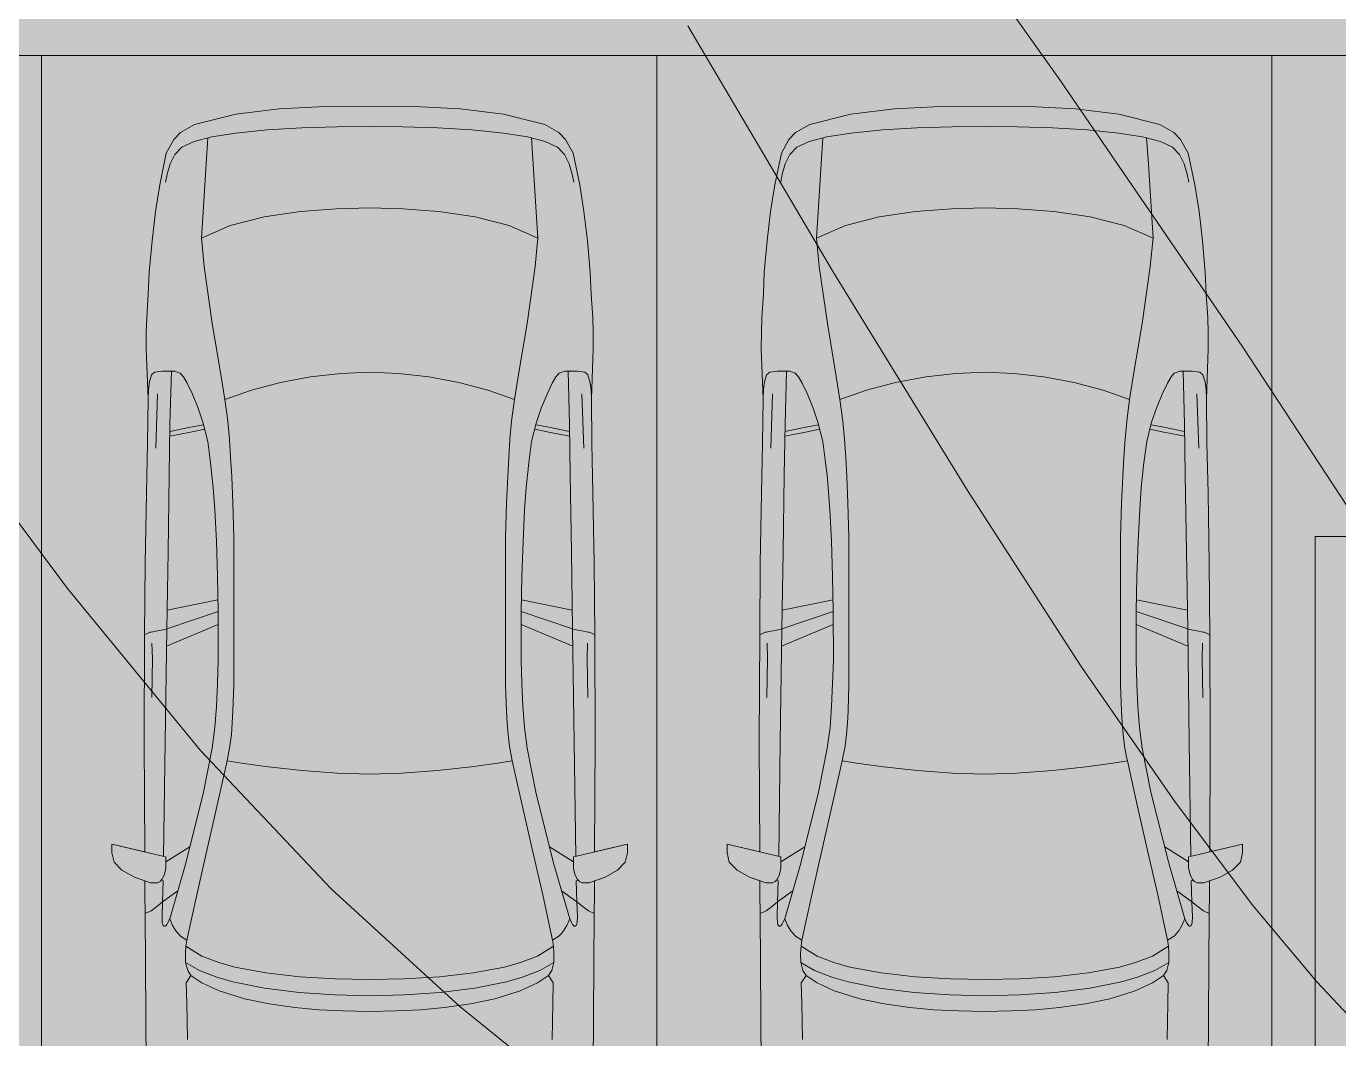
# Model space of a CAD drawing. Header units: millimetres. Extents: x 132836 to 1862386, y -330276 to -143438.
# Drawn here: x 404032 to 409366, y -269604 to -265491 of the extents above; entities that cross this region are included whole.
import ezdxf

# ---------------------------------------------------------------- set-up
doc = ezdxf.new("R2010")
doc.units = ezdxf.units.MM
doc.header["$MEASUREMENT"] = 0
for name, color, linetype in [('Extérieur - Environnement', 7, 'Continuous'), ('Nouveau_CN_01_00', 7, 'Continuous'), ('Nouveau_CN_02_00', 7, 'Continuous'), ('Sols_ Dalles', 7, 'Continuous')]:
    doc.layers.add(name, color=color, linetype=linetype)

msp = doc.modelspace()

# ---------------------------------------------------------------- hatches: boundary and pattern name
at = {"linetype": 'Continuous', "lineweight": 0, "true_color": 0x6f6f6f}
h = msp.add_hatch(color=8, dxfattribs=at)
h.paths.add_polyline_path([(360547.961, -295062.571), (487920.34, -293826.868), (487920.34, -270902.734), (487462.568, -270902.734), (472913.119, -271040.575), (472913.119, -163437.635), (371855.719, -163437.635), (371855.719, -271040.575), (371882.482, -271040.57), (371882.665, -272000.514, -0.40942736), (367883.201, -275935.042), (360547.961, -275935.042)])
h.paths.add_polyline_path([(377135.103, -260639.953), (373845.103, -260639.953), (373845.103, -248364.953), (373845.103, -243089.974), (373845.103, -242189.974), (377135.103, -242189.974)], flags=0)
h.paths.add_polyline_path([(380202.952, -171995.57), (431505.799, -171995.57), (464309.564, -171995.57), (464309.564, -262465.571), (462925.553, -262565.571), (438593.575, -262550.571), (437925.553, -262550.571), (436549.587, -262550.571), (436549.587, -189810.571), (412055.061, -189810.571), (412055.061, -201780.57), (412055.061, -204495.57), (415454.069, -204495.57), (415454.069, -208495.57), (415454.069, -218295.57), (405655.061, -218295.57), (405655.061, -222495.57), (415474.561, -222495.57), (415474.561, -260810.571), (380202.952, -260810.571), (380202.952, -230015.57), (380202.952, -193810.571)], flags=0)
h.paths.add_polyline_path([(381436.562, -269433.913, -0.09031866), (381558.292, -268727.623, -0.20144873), (382612.158, -267592.74, -0.10421145), (383417.525, -267415.055), (384017.498, -267409.371, -0.10404461), (384824.873, -267571.244, -0.23825546), (385983.776, -268953.318, -0.05518862), (386036.355, -269390.334), (386038.45, -269611.438), (386050.565, -270890.267), (385792.102, -271892.761, -0.26794919), (384069.602, -272909.124), (383469.629, -272914.808, -0.19371746), (382078.771, -272370.185, -0.07056876), (381728.183, -271931.262, -0.1316525), (381450.772, -270933.845)], flags=0)
h.paths.add_polyline_path([(394027.271, -275599.002, -0.4157911), (392016.505, -273599.031), (392016.505, -273452.052), (392030.007, -267377.824, -0.3805567), (394016.505, -265609.826), (394094.233, -265609.826), (394094.233, -270609.826), (409094.233, -270609.826), (409094.233, -265609.826), (414055.71, -265609.826, -0.41421356), (415555.71, -267109.826), (415555.71, -273660.699, -0.34550161), (413836.804, -275433.432)], flags=0)
h.paths.add_polyline_path([(424209.612, -271504.083, -0.13447393), (423930.467, -270484.937), (423930.467, -268984.937, -0.41421356), (425930.467, -266984.937), (426530.467, -266984.937, -0.41421356), (428530.467, -268984.937), (428530.467, -270484.937, -0.12882035), (428273.55, -271465.581, -0.27093629), (426530.467, -272484.937), (425930.467, -272484.937, -0.26498)], flags=0)
h.paths.add_polyline_path([(436562.206, -273329.325), (436569.468, -267730.336, -0.09856151), (436800.237, -266943.721), (436817.2, -266951.545, -0.258849), (438654.998, -265605.827), (438652.661, -265587.294), (439337.088, -265587.294), (439337.088, -265687.294), (439337.088, -270687.294), (469237.088, -270687.294), (469237.088, -265687.294), (470907.523, -265687.294), (472885.813, -265687.294), (472885.813, -267687.294), (472885.813, -271062.255, 0.00134576), (472885.842, -271073.021), (472896.728, -273095.233, -0.41421356), (470907.523, -275105.97), (462184.053, -275105.97, -0.00518896), (462130.957, -275116.103), (454147.511, -275196.191), (438770.531, -275253.24, -0.38655333), (436572.608, -273475.385, -0.02518922)], flags=0)
at = {"linetype": 'Continuous', "lineweight": 0, "true_color": 0xbfbfbf}
msp.add_hatch(color=9, dxfattribs=at).paths.add_polyline_path([(409270.667, -271563.708), (414270.667, -271563.708), (414270.667, -267563.708), (409270.667, -267563.708)])
at = {"layer": 'Sols_ Dalles', "linetype": 'Continuous', "lineweight": 0, "true_color": 0x2e271c}
msp.add_hatch(color=250, dxfattribs=at).paths.add_polyline_path([(409094.233, -270609.826), (409270.667, -270609.826), (409270.667, -267596.842), (409270.667, -267563.708), (414270.667, -267563.708), (414270.667, -271263.708), (415555.71, -271263.708), (415555.71, -267609.826), (415555.71, -267109.826, 0.41421356), (414055.71, -265609.826), (409094.233, -265609.826)])

# ---------------------------------------------------------------- linework, layer by layer
at = {"color": 9, "linetype": 'Continuous', "lineweight": 5}
msp.add_lwpolyline([(392016.505, -273452.052), (392016.505, -273599.031, 0.4157911), (394027.271, -275599.002), (413836.804, -275433.432, 0.34550161), (415555.71, -273660.699), (415555.71, -267109.826, 0.41421356), (414055.71, -265609.826), (409094.233, -265609.826), (409094.233, -270609.826), (394094.233, -270609.826), (394094.233, -265609.826), (394016.505, -265609.826, 0.3805567), (392030.007, -267377.824)], format="xyb", close=True, dxfattribs=at)
at = {"color": 255, "linetype": 'Continuous', "lineweight": 5, "flags": 128}
for points in [[(404094.233, -265609.826), (401594.233, -265609.826)], [(404094.233, -270609.826), (404094.233, -265609.826)], [(404094.233, -265609.826), (404094.233, -270609.826)], [(406594.233, -265609.826), (404094.233, -265609.826)], [(406594.233, -270609.826), (406594.233, -265609.826)], [(406594.233, -265609.826), (406594.233, -270609.826)], [(409094.233, -265609.826), (406594.233, -265609.826)], [(409094.233, -270609.826), (409094.233, -265609.826)]]:
    msp.add_lwpolyline(points, dxfattribs=at)
at = {"color": 7, "linetype": 'Continuous', "lineweight": 5}
msp.add_lwpolyline([(409270.667, -271563.708), (414270.667, -271563.708), (414270.667, -267563.708), (409270.667, -267563.708)], close=True, dxfattribs=at)
at = {"layer": 'Extérieur - Environnement', "color": 7, "linetype": 'Continuous', "lineweight": 13}
for p, q in [((405060.034, -265827.229), (404883.095, -265848.141)), ((404883.095, -265848.141), (405060.034, -265827.229)), ((405220.163, -265818.421), (405060.034, -265827.229)), ((405060.034, -265827.229), (405220.163, -265818.421)), ((405427.606, -265815.829), (405220.163, -265818.421)), ((405220.163, -265818.421), (405427.606, -265815.829)), ((405635.05, -265818.421), (405427.606, -265815.829)), ((405635.05, -265818.421), (405427.606, -265815.829)), ((405795.179, -265827.229), (405635.05, -265818.421)), ((405795.179, -265827.229), (405635.05, -265818.421)), ((405972.118, -265848.141), (405795.179, -265827.229)), ((405972.118, -265848.141), (405795.179, -265827.229)), ((407560.034, -265827.229), (407383.095, -265848.141)), ((407383.095, -265848.141), (407560.034, -265827.229)), ((407720.163, -265818.421), (407560.034, -265827.229)), ((407560.034, -265827.229), (407720.163, -265818.421)), ((407927.606, -265815.829), (407720.163, -265818.421)), ((407720.163, -265818.421), (407927.606, -265815.829)), ((408135.05, -265818.421), (407927.606, -265815.829)), ((408135.05, -265818.421), (407927.606, -265815.829)), ((408295.179, -265827.229), (408135.05, -265818.421)), ((408295.179, -265827.229), (408135.05, -265818.421)), ((408472.118, -265848.141), (408295.179, -265827.229)), ((408472.118, -265848.141), (408295.179, -265827.229)), ((404883.095, -265848.141), (404716.071, -265890.768)), ((404716.071, -265890.768), (404883.095, -265848.141)), ((406139.142, -265890.768), (405972.118, -265848.141)), ((406139.142, -265890.768), (405972.118, -265848.141)), ((407383.095, -265848.141), (407216.071, -265890.768)), ((407216.071, -265890.768), (407383.095, -265848.141)), ((408639.142, -265890.768), (408472.118, -265848.141)), ((408639.142, -265890.768), (408472.118, -265848.141)), ((404658.474, -265922.978), (404631.612, -265951.886)), ((404631.612, -265951.886), (404658.474, -265922.978)), ((404716.071, -265890.768), (404658.474, -265922.978)), ((404658.474, -265922.978), (404716.071, -265890.768)), ((404785.844, -265940.611), (404884.161, -265925.168)), ((404884.143, -265925.17), (405011.372, -265912.628)), ((405011.372, -265912.628), (405151.931, -265904.21)), ((405151.931, -265904.21), (405294.48, -265899.543)), ((405294.48, -265899.543), (405427.606, -265898.228)), ((405560.733, -265899.543), (405427.606, -265898.228)), ((405703.282, -265904.21), (405560.733, -265899.543)), ((405843.841, -265912.628), (405703.282, -265904.21)), ((405971.069, -265925.17), (405843.841, -265912.628)), ((406069.369, -265940.611), (405971.052, -265925.168)), ((406196.738, -265922.978), (406139.142, -265890.768)), ((406196.738, -265922.978), (406139.142, -265890.768)), ((406223.601, -265951.886), (406196.738, -265922.978)), ((406223.601, -265951.886), (406196.738, -265922.978)), ((407158.474, -265922.978), (407131.612, -265951.886)), ((407131.612, -265951.886), (407158.474, -265922.978)), ((407216.071, -265890.768), (407158.474, -265922.978)), ((407158.474, -265922.978), (407216.071, -265890.768)), ((407285.844, -265940.611), (407384.161, -265925.168)), ((407384.143, -265925.17), (407511.372, -265912.628)), ((407511.372, -265912.628), (407651.931, -265904.21)), ((407651.931, -265904.21), (407794.48, -265899.543)), ((407794.48, -265899.543), (407927.606, -265898.228)), ((408060.733, -265899.543), (407927.606, -265898.228)), ((408203.282, -265904.21), (408060.733, -265899.543)), ((408343.841, -265912.628), (408203.282, -265904.21)), ((408471.069, -265925.17), (408343.841, -265912.628)), ((408569.369, -265940.611), (408471.052, -265925.168)), ((408696.738, -265922.978), (408639.142, -265890.768)), ((408696.738, -265922.978), (408639.142, -265890.768)), ((408723.601, -265951.886), (408696.738, -265922.978)), ((408723.601, -265951.886), (408696.738, -265922.978)), ((404631.612, -265951.886), (404600.961, -266006.605)), ((404600.961, -266006.605), (404631.612, -265951.886)), ((404635.622, -266012.192), (404664.243, -265982.004)), ((404664.243, -265982.004), (404713.921, -265959.465)), ((404785.844, -265940.611), (404713.921, -265959.465)), ((404769.879, -265944.796), (404762.748, -266049.877)), ((406069.369, -265940.611), (406141.292, -265959.465)), ((406085.334, -265944.796), (406092.465, -266049.877)), ((406190.97, -265982.004), (406141.292, -265959.465)), ((406219.591, -266012.192), (406190.97, -265982.004)), ((406254.252, -266006.605), (406223.601, -265951.886)), ((406254.252, -266006.605), (406223.601, -265951.886)), ((407131.612, -265951.886), (407100.961, -266006.605)), ((407100.961, -266006.605), (407131.612, -265951.886)), ((407135.622, -266012.192), (407164.243, -265982.004)), ((407164.243, -265982.004), (407213.921, -265959.465)), ((407285.844, -265940.611), (407213.921, -265959.465)), ((407269.879, -265944.796), (407262.748, -266049.877)), ((408569.369, -265940.611), (408641.292, -265959.465)), ((408585.334, -265944.796), (408592.465, -266049.877)), ((408690.97, -265982.004), (408641.292, -265959.465)), ((408719.591, -266012.192), (408690.97, -265982.004)), ((408754.252, -266006.605), (408723.601, -265951.886)), ((408754.252, -266006.605), (408723.601, -265951.886)), ((404600.961, -266006.605), (404574.066, -266135.655)), ((404574.066, -266135.655), (404600.961, -266006.605)), ((404616.759, -266050.788), (404635.622, -266012.192)), ((406238.454, -266050.788), (406219.591, -266012.192)), ((406281.147, -266135.655), (406254.252, -266006.605)), ((406281.147, -266135.655), (406254.252, -266006.605)), ((407100.961, -266006.605), (407074.066, -266135.655)), ((407074.066, -266135.655), (407100.961, -266006.605)), ((407116.759, -266050.788), (407135.622, -266012.192)), ((408738.454, -266050.788), (408719.591, -266012.192)), ((408781.147, -266135.655), (408754.252, -266006.605)), ((408781.147, -266135.655), (408754.252, -266006.605)), ((404598.082, -266125.362), (404604.479, -266091.6)), ((404604.479, -266091.6), (404616.759, -266050.788)), ((404762.748, -266049.877), (404751.851, -266225.535)), ((406092.465, -266049.877), (406103.361, -266225.535)), ((406250.734, -266091.6), (406238.454, -266050.788)), ((406257.131, -266125.362), (406250.734, -266091.6)), ((407098.082, -266125.362), (407104.479, -266091.6)), ((407104.479, -266091.6), (407116.759, -266050.788)), ((407262.748, -266049.877), (407251.851, -266225.535)), ((408592.465, -266049.877), (408603.361, -266225.535)), ((408750.734, -266091.6), (408738.454, -266050.788)), ((408757.131, -266125.362), (408750.734, -266091.6)), ((404574.066, -266135.655), (404556.772, -266244.436)), ((404574.066, -266135.655), (404556.772, -266244.436)), ((406298.441, -266244.436), (406281.147, -266135.655)), ((406281.147, -266135.655), (406298.441, -266244.436)), ((407074.066, -266135.655), (407056.772, -266244.436)), ((407074.066, -266135.655), (407056.772, -266244.436)), ((408798.441, -266244.436), (408781.147, -266135.655)), ((408781.147, -266135.655), (408798.441, -266244.436)), ((404556.773, -266244.425), (404542.95, -266362.504)), ((404556.773, -266244.425), (404542.95, -266362.504)), ((404556.772, -266244.436), (404556.773, -266244.425)), ((404751.851, -266225.535), (404743.56, -266351.114)), ((405146.325, -266243.793), (404998.769, -266265.635)), ((405292.853, -266232.471), (405146.325, -266243.793)), ((405427.606, -266229.025), (405292.853, -266232.471)), ((405427.606, -266229.025), (405562.36, -266232.471)), ((405562.36, -266232.471), (405708.888, -266243.793)), ((405708.888, -266243.793), (405856.444, -266265.635)), ((406103.361, -266225.535), (406111.653, -266351.114)), ((406298.44, -266244.425), (406312.263, -266362.504)), ((406312.263, -266362.504), (406298.441, -266244.436)), ((407056.773, -266244.425), (407042.95, -266362.504)), ((407056.773, -266244.425), (407042.95, -266362.504)), ((407056.772, -266244.436), (407056.773, -266244.425)), ((407251.851, -266225.535), (407243.56, -266351.114)), ((407646.325, -266243.793), (407498.769, -266265.635)), ((407792.853, -266232.471), (407646.325, -266243.793)), ((407927.606, -266229.025), (407792.853, -266232.471)), ((407927.606, -266229.025), (408062.36, -266232.471)), ((408062.36, -266232.471), (408208.888, -266243.793)), ((408208.888, -266243.793), (408356.444, -266265.635)), ((408603.361, -266225.535), (408611.653, -266351.114)), ((408798.44, -266244.425), (408812.263, -266362.504)), ((408812.263, -266362.504), (408798.441, -266244.436)), ((404860.949, -266300.677), (404743.628, -266351.806)), ((404998.769, -266265.635), (404860.949, -266300.677)), ((405856.444, -266265.635), (405994.264, -266300.677)), ((405994.264, -266300.677), (406111.585, -266351.806)), ((407360.949, -266300.677), (407243.628, -266351.806)), ((407498.769, -266265.635), (407360.949, -266300.677)), ((408356.444, -266265.635), (408494.264, -266300.677)), ((408494.264, -266300.677), (408611.585, -266351.806)), ((404542.95, -266362.504), (404531.427, -266490.991)), ((404531.427, -266490.991), (404542.95, -266362.504)), ((404743.56, -266351.114), (404754.901, -266467.05)), ((406111.653, -266351.114), (406100.312, -266467.05)), ((406323.786, -266490.991), (406312.263, -266362.504)), ((406323.786, -266490.991), (406312.263, -266362.504)), ((407042.95, -266362.504), (407031.427, -266490.991)), ((407031.427, -266490.991), (407042.95, -266362.504)), ((407243.56, -266351.114), (407254.901, -266467.05)), ((408611.653, -266351.114), (408600.312, -266467.05)), ((408823.786, -266490.991), (408812.263, -266362.504)), ((408823.786, -266490.991), (408812.263, -266362.504)), ((404754.901, -266467.05), (404787.7, -266699.145)), ((406100.312, -266467.05), (406067.512, -266699.145)), ((407254.901, -266467.05), (407287.7, -266699.145)), ((408600.312, -266467.05), (408567.512, -266699.145)), ((404531.427, -266490.991), (404527.631, -266580)), ((404527.631, -266580), (404531.427, -266490.991)), ((406327.582, -266580), (406323.786, -266490.991)), ((406327.582, -266580), (406323.786, -266490.991)), ((407031.427, -266490.991), (407027.631, -266580)), ((407027.631, -266580), (407031.427, -266490.991)), ((408827.582, -266580), (408823.786, -266490.991)), ((408827.582, -266580), (408823.786, -266490.991)), ((404527.631, -266580), (404521.206, -266675.753)), ((404521.206, -266675.753), (404527.631, -266580)), ((406334.007, -266675.753), (406327.582, -266580)), ((406334.007, -266675.753), (406327.582, -266580)), ((407027.631, -266580), (407021.206, -266675.753)), ((407021.206, -266675.753), (407027.631, -266580)), ((408834.007, -266675.753), (408827.582, -266580)), ((408834.007, -266675.753), (408827.582, -266580)), ((404521.206, -266675.753), (404519.441, -266733.636)), ((404519.441, -266733.636), (404521.206, -266675.753)), ((406335.772, -266733.636), (406334.007, -266675.753)), ((406335.772, -266733.636), (406334.007, -266675.753)), ((407021.206, -266675.753), (407019.441, -266733.636)), ((407019.441, -266733.636), (407021.206, -266675.753)), ((408835.772, -266733.636), (408834.007, -266675.753)), ((408835.772, -266733.636), (408834.007, -266675.753)), ((404519.441, -266733.636), (404519.397, -266802.209)), ((404519.441, -266733.636), (404519.397, -266802.209)), ((404787.7, -266699.145), (404823.873, -266914.757)), ((406067.512, -266699.145), (406031.34, -266914.757)), ((406335.816, -266802.209), (406335.772, -266733.636)), ((406335.772, -266733.636), (406335.816, -266802.209)), ((407019.441, -266733.636), (407019.397, -266802.209)), ((407019.441, -266733.636), (407019.397, -266802.209)), ((407287.7, -266699.145), (407323.873, -266914.757)), ((408567.512, -266699.145), (408531.34, -266914.757)), ((408835.816, -266802.209), (408835.772, -266733.636)), ((408835.772, -266733.636), (408835.816, -266802.209)), ((404519.397, -266802.209), (404526.658, -267005.182)), ((404526.658, -267005.182), (404519.397, -266802.209)), ((406328.555, -267005.182), (406335.816, -266802.209)), ((406328.555, -267005.182), (406335.816, -266802.209)), ((407019.397, -266802.209), (407026.658, -267005.182)), ((407026.658, -267005.182), (407019.397, -266802.209)), ((408828.555, -267005.182), (408835.816, -266802.209)), ((408828.555, -267005.182), (408835.816, -266802.209)), ((404553.351, -266896.747), (404540.65, -266907.239)), ((404584.328, -266891.975), (404553.351, -266896.747)), ((404634.942, -266893.182), (404584.328, -266891.975)), ((404615.737, -267108.099), (404621.56, -266892.863)), ((404657.417, -266900.359), (404634.942, -266893.182)), ((405427.606, -266897.126), (405310.071, -266901.845)), ((405427.606, -266897.126), (405545.142, -266901.845)), ((406197.796, -266900.359), (406220.271, -266893.182)), ((406220.271, -266893.182), (406270.884, -266891.975)), ((406239.476, -267108.099), (406233.653, -266892.863)), ((406270.884, -266891.975), (406301.862, -266896.747)), ((406301.862, -266896.747), (406314.563, -266907.239)), ((407053.351, -266896.747), (407040.65, -266907.239)), ((407084.328, -266891.975), (407053.351, -266896.747)), ((407134.942, -266893.182), (407084.328, -266891.975)), ((407115.737, -267108.099), (407121.56, -266892.863)), ((407157.417, -266900.359), (407134.942, -266893.182)), ((407927.606, -266897.126), (407810.071, -266901.845)), ((407927.606, -266897.126), (408045.142, -266901.845)), ((408697.796, -266900.359), (408720.271, -266893.182)), ((408720.271, -266893.182), (408770.884, -266891.975)), ((408739.476, -267108.099), (408733.653, -266892.863)), ((408770.884, -266891.975), (408801.862, -266896.747)), ((408801.862, -266896.747), (408814.563, -266907.239)), ((404532.245, -266935.244), (404527.931, -266966.747)), ((404540.65, -266907.239), (404532.245, -266935.244)), ((404670.415, -266915.534), (404657.417, -266900.359)), ((404685.309, -266941.727), (404670.415, -266915.534)), ((404706.713, -266985.75), (404685.309, -266941.727)), ((404823.873, -266914.757), (404839.086, -267007.801)), ((405064.633, -266938.334), (404946.784, -266969.199)), ((405187.388, -266915.731), (405064.633, -266938.334)), ((405310.071, -266901.845), (405187.388, -266915.731)), ((405545.142, -266901.845), (405667.825, -266915.731)), ((405667.825, -266915.731), (405790.58, -266938.334)), ((405790.58, -266938.334), (405908.429, -266969.199)), ((406031.34, -266914.757), (406016.127, -267007.801)), ((406148.499, -266985.75), (406169.904, -266941.727)), ((406169.904, -266941.727), (406184.798, -266915.534)), ((406184.798, -266915.534), (406197.796, -266900.359)), ((406314.563, -266907.239), (406322.968, -266935.244)), ((406322.968, -266935.244), (406327.282, -266966.747)), ((407032.245, -266935.244), (407027.931, -266966.747)), ((407040.65, -266907.239), (407032.245, -266935.244)), ((407170.415, -266915.534), (407157.417, -266900.359)), ((407185.309, -266941.727), (407170.415, -266915.534)), ((407206.713, -266985.75), (407185.309, -266941.727)), ((407323.873, -266914.757), (407339.086, -267007.801)), ((407564.633, -266938.334), (407446.784, -266969.199)), ((407687.388, -266915.731), (407564.633, -266938.334)), ((407810.071, -266901.845), (407687.388, -266915.731)), ((408045.142, -266901.845), (408167.825, -266915.731)), ((408167.825, -266915.731), (408290.58, -266938.334)), ((408290.58, -266938.334), (408408.429, -266969.199)), ((408531.34, -266914.757), (408516.127, -267007.801)), ((408648.499, -266985.75), (408669.904, -266941.727)), ((408669.904, -266941.727), (408684.798, -266915.534)), ((408684.798, -266915.534), (408697.796, -266900.359)), ((408814.563, -266907.239), (408822.968, -266935.244)), ((408822.968, -266935.244), (408827.282, -266966.747)), ((404527.931, -266966.747), (404526.658, -267005.182)), ((404565.324, -266983.945), (404557.907, -267204.725)), ((404730.128, -267043.022), (404706.713, -266985.75)), ((404946.784, -266969.199), (404839.086, -267007.801)), ((405908.429, -266969.199), (406016.127, -267007.801)), ((406125.084, -267043.022), (406148.499, -266985.75)), ((406289.889, -266983.945), (406297.306, -267204.725)), ((406327.282, -266966.747), (406328.555, -267005.182)), ((407027.931, -266966.747), (407026.658, -267005.182)), ((407065.324, -266983.945), (407057.907, -267204.725)), ((407230.128, -267043.022), (407206.713, -266985.75)), ((407446.784, -266969.199), (407339.086, -267007.801)), ((408408.429, -266969.199), (408516.127, -267007.801)), ((408625.084, -267043.022), (408648.499, -266985.75)), ((408789.889, -266983.945), (408797.306, -267204.725)), ((408827.282, -266966.747), (408828.555, -267005.182)), ((404526.658, -267005.182), (404524.444, -267185.487)), ((404524.444, -267185.487), (404526.658, -267005.182)), ((404749.458, -267099.683), (404730.128, -267043.022)), ((404839.086, -267007.801), (404850.758, -267095.228)), ((406016.127, -267007.801), (406004.455, -267095.228)), ((406105.755, -267099.683), (406125.084, -267043.022)), ((406330.769, -267185.487), (406328.555, -267005.182)), ((406330.769, -267185.487), (406328.555, -267005.182)), ((407026.658, -267005.182), (407024.444, -267185.487)), ((407024.444, -267185.487), (407026.658, -267005.182)), ((407249.458, -267099.683), (407230.128, -267043.022)), ((407339.086, -267007.801), (407350.758, -267095.228)), ((408516.127, -267007.801), (408504.455, -267095.228)), ((408605.755, -267099.683), (408625.084, -267043.022)), ((408830.769, -267185.487), (408828.555, -267005.182)), ((408830.769, -267185.487), (408828.555, -267005.182)), ((404612.804, -267315.416), (404615.737, -267108.099)), ((404699.704, -267120.602), (404752.185, -267110.411)), ((404769.292, -267177.701), (404749.458, -267099.683)), ((404850.756, -267095.211), (404857.449, -267168.735)), ((406004.457, -267095.211), (405997.764, -267168.735)), ((406085.921, -267177.701), (406105.755, -267099.683)), ((406155.509, -267120.602), (406103.028, -267110.411)), ((406242.409, -267315.416), (406239.476, -267108.099)), ((407112.804, -267315.416), (407115.737, -267108.099)), ((407199.704, -267120.602), (407252.185, -267110.411)), ((407269.292, -267177.701), (407249.458, -267099.683)), ((407350.756, -267095.211), (407357.449, -267168.735)), ((408504.457, -267095.211), (408497.764, -267168.735)), ((408585.921, -267177.701), (408605.755, -267099.683)), ((408655.509, -267120.602), (408603.028, -267110.411)), ((408742.409, -267315.416), (408739.476, -267108.099)), ((404615.043, -267157.127), (404699.431, -267139.896)), ((404615.316, -267137.834), (404699.704, -267120.602)), ((404699.431, -267139.896), (404756.846, -267128.746)), ((406155.782, -267139.896), (406098.367, -267128.746)), ((406239.897, -267137.834), (406155.509, -267120.602)), ((406240.17, -267157.127), (406155.782, -267139.896)), ((407115.043, -267157.127), (407199.431, -267139.896)), ((407115.316, -267137.834), (407199.704, -267120.602)), ((407199.431, -267139.896), (407256.846, -267128.746)), ((408655.782, -267139.896), (408598.367, -267128.746)), ((408739.897, -267137.834), (408655.509, -267120.602)), ((408740.17, -267157.127), (408655.782, -267139.896)), ((404524.444, -267185.487), (404520.095, -267388.698)), ((404524.444, -267185.487), (404520.095, -267388.698)), ((404780.701, -267265.192), (404769.292, -267177.701)), ((404857.448, -267168.721), (404862.415, -267243.196)), ((405997.765, -267168.721), (405992.798, -267243.196)), ((406074.512, -267265.192), (406085.921, -267177.701)), ((406335.118, -267388.698), (406330.769, -267185.487)), ((406330.769, -267185.487), (406335.118, -267388.698)), ((407024.444, -267185.487), (407020.095, -267388.698)), ((407024.444, -267185.487), (407020.095, -267388.698)), ((407280.701, -267265.192), (407269.292, -267177.701)), ((407357.448, -267168.721), (407362.415, -267243.196)), ((408497.765, -267168.721), (408492.798, -267243.196)), ((408574.512, -267265.192), (408585.921, -267177.701)), ((408835.118, -267388.698), (408830.769, -267185.487)), ((408830.769, -267185.487), (408835.118, -267388.698)), ((404786.548, -267314.77), (404780.701, -267265.192)), ((404862.415, -267243.192), (404866.818, -267319.989)), ((405992.798, -267243.192), (405988.395, -267319.989)), ((406068.665, -267314.77), (406074.512, -267265.192)), ((407286.548, -267314.77), (407280.701, -267265.192)), ((407362.415, -267243.192), (407366.818, -267319.989)), ((408492.798, -267243.192), (408488.395, -267319.989)), ((408568.665, -267314.77), (408574.512, -267265.192)), ((404607.844, -267626.213), (404612.804, -267315.416)), ((404791.642, -267366.608), (404786.548, -267314.77)), ((404866.818, -267319.979), (404871.583, -267428.1)), ((405988.395, -267319.979), (405983.63, -267428.1)), ((406063.571, -267366.608), (406068.665, -267314.77)), ((406247.369, -267626.213), (406242.409, -267315.416)), ((407107.844, -267626.213), (407112.804, -267315.416)), ((407291.642, -267366.608), (407286.548, -267314.77)), ((407366.818, -267319.979), (407371.583, -267428.1)), ((408488.395, -267319.979), (408483.63, -267428.1)), ((408563.571, -267366.608), (408568.665, -267314.77)), ((408747.369, -267626.213), (408742.409, -267315.416)), ((404797.879, -267454.622), (404791.642, -267366.608)), ((406057.334, -267454.622), (406063.571, -267366.608)), ((407297.879, -267454.622), (407291.642, -267366.608)), ((408557.334, -267454.622), (408563.571, -267366.608)), ((404520.095, -267388.698), (404515.309, -267671.932)), ((404520.095, -267388.698), (404515.309, -267671.932)), ((404871.583, -267428.096), (404875.554, -267565.617)), ((405983.63, -267428.096), (405979.659, -267565.617)), ((406339.904, -267671.932), (406335.118, -267388.698)), ((406335.118, -267388.698), (406339.904, -267671.932)), ((407020.095, -267388.698), (407015.309, -267671.932)), ((407020.095, -267388.698), (407015.309, -267671.932)), ((407371.583, -267428.096), (407375.554, -267565.617)), ((408483.63, -267428.096), (408479.659, -267565.617)), ((408839.904, -267671.932), (408835.118, -267388.698)), ((408835.118, -267388.698), (408839.904, -267671.932)), ((404804.266, -267582.751), (404797.879, -267454.622)), ((406050.947, -267582.751), (406057.334, -267454.622)), ((407304.266, -267582.751), (407297.879, -267454.622)), ((408550.947, -267582.751), (408557.334, -267454.622)), ((404809.266, -267725.992), (404804.266, -267582.751)), ((404875.554, -267565.617), (404875.593, -268168.583)), ((405979.659, -267565.617), (405979.62, -268168.583)), ((406045.947, -267725.992), (406050.947, -267582.751)), ((407309.266, -267725.992), (407304.266, -267582.751)), ((407375.554, -267565.617), (407375.593, -268168.583)), ((408479.659, -267565.617), (408479.62, -268168.583)), ((408545.947, -267725.992), (408550.947, -267582.751)), ((404602.883, -267940.513), (404607.844, -267626.213)), ((406252.329, -267940.513), (406247.369, -267626.213)), ((407102.883, -267940.513), (407107.844, -267626.213)), ((408752.329, -267940.513), (408747.369, -267626.213)), ((404515.309, -267671.932), (404512.791, -267963.179)), ((404515.309, -267671.932), (404512.791, -267963.179)), ((406342.422, -267963.179), (406339.904, -267671.932)), ((406339.904, -267671.932), (406342.422, -267963.179)), ((407015.309, -267671.932), (407012.791, -267963.179)), ((407015.309, -267671.932), (407012.791, -267963.179)), ((408842.422, -267963.179), (408839.904, -267671.932)), ((408839.904, -267671.932), (408842.422, -267963.179)), ((404811.689, -267869.522), (404809.266, -267725.992)), ((406043.524, -267869.522), (406045.947, -267725.992)), ((407311.689, -267869.522), (407309.266, -267725.992)), ((408543.524, -267869.522), (408545.947, -267725.992)), ((404604.1, -267863.438), (404810.871, -267821.075)), ((406251.113, -267863.438), (406044.342, -267821.075)), ((407104.1, -267863.438), (407310.871, -267821.075)), ((408751.113, -267863.438), (408544.342, -267821.075)), ((404811.689, -267869.522), (404602.901, -267939.422)), ((404812.228, -268067.536), (404811.689, -267869.522)), ((406042.985, -268067.536), (406043.524, -267869.522)), ((406043.524, -267869.522), (406252.312, -267939.422)), ((407311.689, -267869.522), (407102.901, -267939.422)), ((407312.228, -268067.536), (407311.689, -267869.522)), ((408542.985, -268067.536), (408543.524, -267869.522)), ((408543.524, -267869.522), (408752.312, -267939.422)), ((404512.791, -267963.179), (404510.823, -268396.057)), ((404510.823, -268396.057), (404512.791, -267963.179)), ((404512.791, -267963.179), (404534.5, -267953.414)), ((404534.5, -267953.414), (404536.455, -267952.848)), ((404536.455, -267952.848), (404539.713, -267952.153)), ((404539.713, -267952.153), (404565.626, -267947.497)), ((404565.626, -267947.497), (404602.883, -267940.513)), ((404602.883, -267940.513), (404596.445, -268397.667)), ((404601.912, -268009.492), (404811.829, -267921.066)), ((406253.301, -268009.492), (406043.384, -267921.066)), ((406252.329, -267940.513), (406258.768, -268397.667)), ((406289.587, -267947.497), (406252.329, -267940.513)), ((406315.5, -267952.153), (406289.587, -267947.497)), ((406318.758, -267952.848), (406315.5, -267952.153)), ((406320.713, -267953.414), (406318.758, -267952.848)), ((406342.422, -267963.179), (406320.713, -267953.414)), ((406344.39, -268396.057), (406342.422, -267963.179)), ((406344.39, -268396.057), (406342.422, -267963.179)), ((407012.791, -267963.179), (407010.823, -268396.057)), ((407010.823, -268396.057), (407012.791, -267963.179)), ((407012.791, -267963.179), (407034.5, -267953.414)), ((407034.5, -267953.414), (407036.455, -267952.848)), ((407036.455, -267952.848), (407039.713, -267952.153)), ((407039.713, -267952.153), (407065.626, -267947.497)), ((407065.626, -267947.497), (407102.883, -267940.513)), ((407102.883, -267940.513), (407096.445, -268397.667)), ((407101.912, -268009.492), (407311.829, -267921.066)), ((408753.301, -268009.492), (408543.384, -267921.066)), ((408752.329, -267940.513), (408758.768, -268397.667)), ((408789.587, -267947.497), (408752.329, -267940.513)), ((408815.5, -267952.153), (408789.587, -267947.497)), ((408818.758, -267952.848), (408815.5, -267952.153)), ((408820.713, -267953.414), (408818.758, -267952.848)), ((408842.422, -267963.179), (408820.713, -267953.414)), ((408844.39, -268396.057), (408842.422, -267963.179)), ((408844.39, -268396.057), (408842.422, -267963.179)), ((404542.685, -267998.102), (404544.184, -268059.366)), ((406312.527, -267998.102), (406311.029, -268059.366)), ((407042.685, -267998.102), (407044.184, -268059.366)), ((408812.527, -267998.102), (408811.029, -268059.366)), ((404544.184, -268059.366), (404541.608, -268218.695)), ((404809.077, -268161.626), (404812.228, -268067.536)), ((406046.136, -268161.626), (406042.985, -268067.536)), ((406311.029, -268059.366), (406313.605, -268218.695)), ((407044.184, -268059.366), (407041.608, -268218.695)), ((407309.077, -268161.626), (407312.228, -268067.536)), ((408546.136, -268161.626), (408542.985, -268067.536)), ((408811.029, -268059.366), (408813.605, -268218.695)), ((404804.882, -268254.25), (404809.077, -268161.626)), ((404875.593, -268168.583), (404871.756, -268272.869)), ((405979.62, -268168.583), (405983.457, -268272.869)), ((406050.331, -268254.25), (406046.136, -268161.626)), ((407304.882, -268254.25), (407309.077, -268161.626)), ((407375.593, -268168.583), (407371.756, -268272.869)), ((408479.62, -268168.583), (408483.457, -268272.869)), ((408550.331, -268254.25), (408546.136, -268161.626)), ((404798.783, -268340.402), (404804.882, -268254.25)), ((404871.756, -268272.861), (404869.222, -268322.037)), ((405983.457, -268272.861), (405985.991, -268322.037)), ((406056.43, -268340.402), (406050.331, -268254.25)), ((407298.783, -268340.402), (407304.882, -268254.25)), ((407371.756, -268272.861), (407369.222, -268322.037)), ((408483.457, -268272.861), (408485.991, -268322.037)), ((408556.43, -268340.402), (408550.331, -268254.25)), ((404869.223, -268322.021), (404865.424, -268369.172)), ((405985.99, -268322.021), (405989.788, -268369.172)), ((407369.223, -268322.021), (407365.424, -268369.172)), ((408485.99, -268322.021), (408489.788, -268369.172)), ((404787.637, -268423.653), (404798.783, -268340.402)), ((404865.426, -268369.15), (404859.603, -268415.392)), ((405989.787, -268369.15), (405995.61, -268415.392)), ((406067.576, -268423.653), (406056.43, -268340.402)), ((407287.637, -268423.653), (407298.783, -268340.402)), ((407365.426, -268369.15), (407359.603, -268415.392)), ((408489.787, -268369.15), (408495.61, -268415.392)), ((408567.576, -268423.653), (408556.43, -268340.402)), ((404510.823, -268396.057), (404513.301, -268845.441)), ((404513.301, -268845.441), (404510.823, -268396.057)), ((404596.445, -268397.667), (404589.998, -268863.714)), ((404752.221, -268603.04), (404787.637, -268423.653)), ((404859.603, -268415.392), (404851.173, -268460.76)), ((405995.61, -268415.392), (406004.04, -268460.76)), ((406102.992, -268603.04), (406067.576, -268423.653)), ((406258.768, -268397.667), (406265.215, -268863.714)), ((406341.912, -268845.441), (406344.39, -268396.057)), ((406341.912, -268845.441), (406344.39, -268396.057)), ((407010.823, -268396.057), (407013.301, -268845.441)), ((407013.301, -268845.441), (407010.823, -268396.057)), ((407096.445, -268397.667), (407089.998, -268863.714)), ((407252.221, -268603.04), (407287.637, -268423.653)), ((407359.603, -268415.392), (407351.173, -268460.76)), ((408495.61, -268415.392), (408504.04, -268460.76)), ((408602.992, -268603.04), (408567.576, -268423.653)), ((408758.768, -268397.667), (408765.215, -268863.714)), ((408841.912, -268845.441), (408844.39, -268396.057)), ((408841.912, -268845.441), (408844.39, -268396.057)), ((404847.873, -268475.566), (404807.715, -268655.526)), ((404847.873, -268475.566), (404850.951, -268461.25)), ((404847.873, -268475.566), (404906.843, -268485.628)), ((404850.951, -268461.25), (404851.259, -268460.57)), ((404906.843, -268485.628), (405015.46, -268499.786)), ((405948.37, -268485.628), (405839.753, -268499.786)), ((406007.34, -268475.566), (405948.37, -268485.628)), ((406004.262, -268461.25), (406003.954, -268460.57)), ((406007.34, -268475.566), (406004.262, -268461.25)), ((406007.34, -268475.566), (406047.498, -268655.526)), ((407347.873, -268475.566), (407307.715, -268655.526)), ((407347.873, -268475.566), (407350.951, -268461.25)), ((407347.873, -268475.566), (407406.843, -268485.628)), ((407350.951, -268461.25), (407351.259, -268460.57)), ((407406.843, -268485.628), (407515.46, -268499.786)), ((408448.37, -268485.628), (408339.753, -268499.786)), ((408507.34, -268475.566), (408448.37, -268485.628)), ((408504.262, -268461.25), (408503.954, -268460.57)), ((408507.34, -268475.566), (408504.262, -268461.25)), ((408507.34, -268475.566), (408547.498, -268655.526)), ((405015.46, -268499.786), (405152.544, -268514.384)), ((405152.544, -268514.384), (405296.989, -268525.771)), ((405296.989, -268525.771), (405427.606, -268530.294)), ((405558.224, -268525.771), (405427.606, -268530.294)), ((405702.669, -268514.384), (405558.224, -268525.771)), ((405839.753, -268499.786), (405702.669, -268514.384)), ((407515.46, -268499.786), (407652.544, -268514.384)), ((407652.544, -268514.384), (407796.989, -268525.771)), ((407796.989, -268525.771), (407927.606, -268530.294)), ((408058.224, -268525.771), (407927.606, -268530.294)), ((408202.669, -268514.384), (408058.224, -268525.771)), ((408339.753, -268499.786), (408202.669, -268514.384)), ((404680.021, -268890.783), (404752.221, -268603.04)), ((406175.192, -268890.783), (406102.992, -268603.04)), ((407180.021, -268890.783), (407252.221, -268603.04)), ((408675.192, -268890.783), (408602.992, -268603.04)), ((404807.715, -268655.526), (404765.535, -268840.117)), ((406047.498, -268655.526), (406089.678, -268840.117)), ((407307.715, -268655.526), (407265.535, -268840.117)), ((408547.498, -268655.526), (408589.678, -268840.117)), ((404513.301, -268845.441), (404379.929, -268814.641)), ((404379.929, -268814.641), (404379.929, -268848.929)), ((404379.929, -268814.641), (404551.964, -268854.37)), ((404379.929, -268814.641), (404379.929, -268848.929)), ((406475.284, -268814.641), (406303.249, -268854.37)), ((406475.284, -268814.641), (406341.912, -268845.441)), ((406475.284, -268848.929), (406475.284, -268814.641)), ((406475.284, -268814.641), (406475.284, -268848.929)), ((407013.301, -268845.441), (406879.929, -268814.641)), ((406879.929, -268814.641), (406879.929, -268848.929)), ((406879.929, -268814.641), (407051.964, -268854.37)), ((406879.929, -268814.641), (406879.929, -268848.929)), ((408975.284, -268814.641), (408803.249, -268854.37)), ((408975.284, -268814.641), (408841.912, -268845.441)), ((408975.284, -268848.929), (408975.284, -268814.641)), ((408975.284, -268814.641), (408975.284, -268848.929)), ((404379.929, -268848.929), (404388.789, -268887.061)), ((404388.789, -268887.061), (404379.929, -268848.929)), ((404551.964, -268854.37), (404575.093, -268859.874)), ((404575.093, -268859.874), (404599.213, -268866.089)), ((404696.395, -268825.526), (404599.213, -268886.011)), ((404599.213, -268866.089), (404599.213, -268911.236)), ((404765.535, -268840.117), (404724.385, -269020.407)), ((406089.678, -268840.117), (406130.828, -269020.407)), ((406158.818, -268825.526), (406256, -268886.011)), ((406280.12, -268859.874), (406256, -268866.089)), ((406256, -268866.089), (406256, -268911.236)), ((406303.249, -268854.37), (406280.12, -268859.874)), ((406466.424, -268887.061), (406475.284, -268848.929)), ((406466.424, -268887.061), (406475.284, -268848.929)), ((406879.929, -268848.929), (406888.789, -268887.061)), ((406888.789, -268887.061), (406879.929, -268848.929)), ((407051.964, -268854.37), (407075.093, -268859.874)), ((407075.093, -268859.874), (407099.213, -268866.089)), ((407196.395, -268825.526), (407099.213, -268886.011)), ((407099.213, -268866.089), (407099.213, -268911.236)), ((407265.535, -268840.117), (407224.385, -269020.407)), ((408589.678, -268840.117), (408630.828, -269020.407)), ((408658.818, -268825.526), (408756, -268886.011)), ((408780.12, -268859.874), (408756, -268866.089)), ((408756, -268866.089), (408756, -268911.236)), ((408803.249, -268854.37), (408780.12, -268859.874)), ((408966.424, -268887.061), (408975.284, -268848.929)), ((408966.424, -268887.061), (408975.284, -268848.929)), ((404388.789, -268887.061), (404420.647, -268919.021)), ((404420.647, -268919.021), (404388.789, -268887.061)), ((404420.647, -268919.021), (404471.187, -268948.512)), ((404471.187, -268948.512), (404420.647, -268919.021)), ((404599.213, -268911.236), (404593.202, -268937.763)), ((404680.021, -268890.783), (404614.607, -269117.89)), ((406175.192, -268890.783), (406240.606, -269117.89)), ((406256, -268911.236), (406262.011, -268937.763)), ((406384.026, -268948.512), (406434.566, -268919.021)), ((406384.026, -268948.512), (406434.566, -268919.021)), ((406434.566, -268919.021), (406466.424, -268887.061)), ((406434.566, -268919.021), (406466.424, -268887.061)), ((406888.789, -268887.061), (406920.647, -268919.021)), ((406920.647, -268919.021), (406888.789, -268887.061)), ((406920.647, -268919.021), (406971.187, -268948.512)), ((406971.187, -268948.512), (406920.647, -268919.021)), ((407099.213, -268911.236), (407093.202, -268937.763)), ((407180.021, -268890.783), (407114.607, -269117.89)), ((408675.192, -268890.783), (408740.606, -269117.89)), ((408756, -268911.236), (408762.011, -268937.763)), ((408884.026, -268948.512), (408934.566, -268919.021)), ((408884.026, -268948.512), (408934.566, -268919.021)), ((408934.566, -268919.021), (408966.424, -268887.061)), ((408934.566, -268919.021), (408966.424, -268887.061)), ((404471.187, -268948.512), (404513.701, -268962.73)), ((404537.163, -268970.577), (404471.187, -268948.512)), ((404513.701, -268962.73), (404513.958, -269018.139)), ((404513.958, -269018.139), (404513.701, -268962.73)), ((404565.147, -268970.511), (404537.163, -268970.577)), ((404575.319, -268965.404), (404565.147, -268970.511)), ((404583.394, -268957.87), (404575.319, -268965.404)), ((404588.271, -268963.547), (404581.066, -268960.041)), ((404593.202, -268937.763), (404583.394, -268957.87)), ((404588.271, -268963.547), (404585.302, -269048.085)), ((406262.011, -268937.763), (406271.819, -268957.87)), ((406266.942, -268963.547), (406274.147, -268960.041)), ((406266.942, -268963.547), (406269.911, -269048.085)), ((406271.819, -268957.87), (406279.894, -268965.404)), ((406279.894, -268965.404), (406290.066, -268970.511)), ((406290.066, -268970.511), (406318.05, -268970.577)), ((406318.05, -268970.577), (406384.026, -268948.512)), ((406341.255, -269018.139), (406341.512, -268962.73)), ((406341.255, -269018.139), (406341.512, -268962.73)), ((406341.512, -268962.73), (406384.026, -268948.512)), ((406971.187, -268948.512), (407013.701, -268962.73)), ((407037.163, -268970.577), (406971.187, -268948.512)), ((407013.701, -268962.73), (407013.958, -269018.139)), ((407013.958, -269018.139), (407013.701, -268962.73)), ((407065.147, -268970.511), (407037.163, -268970.577)), ((407075.319, -268965.404), (407065.147, -268970.511)), ((407083.394, -268957.87), (407075.319, -268965.404)), ((407088.271, -268963.547), (407081.066, -268960.041)), ((407093.202, -268937.763), (407083.394, -268957.87)), ((407088.271, -268963.547), (407085.302, -269048.085)), ((408762.011, -268937.763), (408771.819, -268957.87)), ((408766.942, -268963.547), (408774.147, -268960.041)), ((408766.942, -268963.547), (408769.911, -269048.085)), ((408771.819, -268957.87), (408779.894, -268965.404)), ((408779.894, -268965.404), (408790.066, -268970.511)), ((408790.066, -268970.511), (408818.05, -268970.577)), ((408818.05, -268970.577), (408884.026, -268948.512)), ((408841.255, -269018.139), (408841.512, -268962.73)), ((408841.255, -269018.139), (408841.512, -268962.73)), ((408841.512, -268962.73), (408884.026, -268948.512)), ((404513.958, -269018.139), (404515.01, -269096.19)), ((404513.958, -269018.139), (404515.01, -269096.19)), ((404647.45, -269003.863), (404585.302, -269048.085)), ((404724.385, -269020.407), (404684.22, -269203.417)), ((406130.828, -269020.407), (406170.993, -269203.417)), ((406207.763, -269003.863), (406269.911, -269048.085)), ((406340.203, -269096.19), (406341.255, -269018.139)), ((406341.255, -269018.139), (406340.203, -269096.19)), ((407013.958, -269018.139), (407015.01, -269096.19)), ((407013.958, -269018.139), (407015.01, -269096.19)), ((407147.45, -269003.863), (407085.302, -269048.085)), ((407224.385, -269020.407), (407184.22, -269203.417)), ((408630.828, -269020.407), (408670.993, -269203.417)), ((408707.763, -269003.863), (408769.911, -269048.085)), ((408840.203, -269096.19), (408841.255, -269018.139)), ((408841.255, -269018.139), (408840.203, -269096.19)), ((404538.845, -269084.584), (404515.01, -269096.19)), ((404560.441, -269068.108), (404538.845, -269084.584)), ((404585.302, -269048.085), (404560.441, -269068.108)), ((404585.302, -269048.085), (404583.468, -269109.46)), ((406269.911, -269048.085), (406294.772, -269068.108)), ((406269.911, -269048.085), (406271.745, -269109.46)), ((406294.772, -269068.108), (406316.368, -269084.584)), ((406316.368, -269084.584), (406340.203, -269096.19)), ((407038.845, -269084.584), (407015.01, -269096.19)), ((407060.441, -269068.108), (407038.845, -269084.584)), ((407085.302, -269048.085), (407060.441, -269068.108)), ((407085.302, -269048.085), (407083.468, -269109.46)), ((408769.911, -269048.085), (408794.772, -269068.108)), ((408769.911, -269048.085), (408771.745, -269109.46)), ((408794.772, -269068.108), (408816.368, -269084.584)), ((408816.368, -269084.584), (408840.203, -269096.19)), ((404515.01, -269096.19), (404519.161, -269751.346)), ((404515.01, -269096.19), (404519.161, -269751.346)), ((404583.468, -269109.46), (404584.747, -269132.476)), ((404584.747, -269132.476), (404585.785, -269138.231)), ((404585.785, -269138.231), (404588.708, -269143.895)), ((404602.905, -269140.094), (404607.253, -269131.807)), ((404607.258, -269131.807), (404614.607, -269117.89)), ((404614.607, -269117.89), (404626.052, -269144.333)), ((406240.606, -269117.89), (406229.161, -269144.333)), ((406247.955, -269131.807), (406240.606, -269117.89)), ((406252.308, -269140.094), (406247.96, -269131.807)), ((406269.428, -269138.231), (406266.505, -269143.895)), ((406270.466, -269132.476), (406269.428, -269138.231)), ((406271.745, -269109.46), (406270.466, -269132.476)), ((406336.052, -269751.346), (406340.203, -269096.19)), ((406340.203, -269096.19), (406336.052, -269751.346)), ((407015.01, -269096.19), (407019.161, -269751.346)), ((407015.01, -269096.19), (407019.161, -269751.346)), ((407083.468, -269109.46), (407084.747, -269132.476)), ((407084.747, -269132.476), (407085.785, -269138.231)), ((407085.785, -269138.231), (407088.708, -269143.895)), ((407102.905, -269140.094), (407107.253, -269131.807)), ((407107.258, -269131.807), (407114.607, -269117.89)), ((407114.607, -269117.89), (407126.052, -269144.333)), ((408740.606, -269117.89), (408729.161, -269144.333)), ((408747.955, -269131.807), (408740.606, -269117.89)), ((408752.308, -269140.094), (408747.96, -269131.807)), ((408769.428, -269138.231), (408766.505, -269143.895)), ((408770.466, -269132.476), (408769.428, -269138.231)), ((408771.745, -269109.46), (408770.466, -269132.476)), ((408836.052, -269751.346), (408840.203, -269096.19)), ((408840.203, -269096.19), (408836.052, -269751.346)), ((404592.168, -269146.967), (404588.708, -269143.895)), ((404595.917, -269147.001), (404592.168, -269146.967)), ((404599.814, -269144.454), (404595.917, -269147.001)), ((404599.814, -269144.454), (404602.905, -269140.094)), ((404626.052, -269144.333), (404639.396, -269165.841)), ((404639.396, -269165.841), (404648.592, -269177.038)), ((404648.592, -269177.038), (404658.312, -269187.476)), ((404658.312, -269187.476), (404684.22, -269203.417)), ((406196.901, -269187.476), (406170.993, -269203.417)), ((406206.621, -269177.038), (406196.901, -269187.476)), ((406215.817, -269165.841), (406206.621, -269177.038)), ((406229.161, -269144.333), (406215.817, -269165.841)), ((406255.399, -269144.454), (406252.308, -269140.094)), ((406255.399, -269144.454), (406259.296, -269147.001)), ((406259.296, -269147.001), (406263.045, -269146.967)), ((406263.045, -269146.967), (406266.505, -269143.895)), ((407092.168, -269146.967), (407088.708, -269143.895)), ((407095.917, -269147.001), (407092.168, -269146.967)), ((407099.814, -269144.454), (407095.917, -269147.001)), ((407099.814, -269144.454), (407102.905, -269140.094)), ((407126.052, -269144.333), (407139.396, -269165.841)), ((407139.396, -269165.841), (407148.592, -269177.038)), ((407148.592, -269177.038), (407158.312, -269187.476)), ((407158.312, -269187.476), (407184.22, -269203.417)), ((408696.901, -269187.476), (408670.993, -269203.417)), ((408706.621, -269177.038), (408696.901, -269187.476)), ((408715.817, -269165.841), (408706.621, -269177.038)), ((408729.161, -269144.333), (408715.817, -269165.841)), ((408755.399, -269144.454), (408752.308, -269140.094)), ((408755.399, -269144.454), (408759.296, -269147.001)), ((408759.296, -269147.001), (408763.045, -269146.967)), ((408763.045, -269146.967), (408766.505, -269143.895)), ((404680.93, -269228.342), (404678.787, -269258.769)), ((404684.22, -269203.417), (404680.93, -269228.342)), ((404745.743, -269268.776), (404680.93, -269228.342)), ((404684.233, -269203.417), (404684.22, -269203.417)), ((406109.47, -269268.776), (406174.283, -269228.342)), ((406170.98, -269203.417), (406170.993, -269203.417)), ((406170.993, -269203.417), (406174.283, -269228.342)), ((406174.283, -269228.342), (406176.426, -269258.769)), ((407180.93, -269228.342), (407178.787, -269258.769)), ((407184.22, -269203.417), (407180.93, -269228.342)), ((407245.743, -269268.776), (407180.93, -269228.342)), ((407184.233, -269203.417), (407184.22, -269203.417)), ((408609.47, -269268.776), (408674.283, -269228.342)), ((408670.98, -269203.417), (408670.993, -269203.417)), ((408670.993, -269203.417), (408674.283, -269228.342)), ((408674.283, -269228.342), (408676.426, -269258.769)), ((404678.787, -269258.769), (404679.566, -269294.132)), ((404735.944, -269327.351), (404679.566, -269294.132)), ((404679.566, -269294.132), (404687.894, -269327.849)), ((404814.499, -269295.032), (404745.74, -269268.775)), ((404879.635, -269313.743), (404814.493, -269295.03)), ((405975.578, -269313.743), (406040.72, -269295.03)), ((406040.714, -269295.032), (406109.473, -269268.775)), ((406119.268, -269327.351), (406175.647, -269294.132)), ((406175.647, -269294.132), (406167.319, -269327.849)), ((406176.426, -269258.769), (406175.647, -269294.132)), ((407178.787, -269258.769), (407179.566, -269294.132)), ((407235.944, -269327.351), (407179.566, -269294.132)), ((407179.566, -269294.132), (407187.894, -269327.849)), ((407314.499, -269295.032), (407245.74, -269268.775)), ((407379.635, -269313.743), (407314.493, -269295.03)), ((408475.578, -269313.743), (408540.72, -269295.03)), ((408540.714, -269295.032), (408609.473, -269268.775)), ((408619.268, -269327.351), (408675.647, -269294.132)), ((408675.647, -269294.132), (408667.319, -269327.849)), ((408676.426, -269258.769), (408675.647, -269294.132)), ((404701.21, -269347.206), (404681.679, -269377.595)), ((404687.894, -269327.849), (404687.92, -269327.864)), ((404701.21, -269347.206), (404687.894, -269327.849)), ((404701.216, -269347.246), (404701.21, -269347.206)), ((404701.216, -269347.246), (404745.819, -269376.964)), ((404806.148, -269354.974), (404735.944, -269327.351)), ((405005.927, -269337.166), (404879.63, -269313.742)), ((405144.071, -269352.527), (405005.927, -269337.166)), ((405711.142, -269352.527), (405849.286, -269337.166)), ((405849.286, -269337.166), (405975.583, -269313.742)), ((406049.065, -269354.974), (406119.268, -269327.351)), ((406153.997, -269347.246), (406109.394, -269376.964)), ((406153.997, -269347.246), (406154.003, -269347.206)), ((406154.003, -269347.206), (406167.319, -269327.849)), ((406154.003, -269347.206), (406173.534, -269377.595)), ((406167.319, -269327.849), (406167.293, -269327.864)), ((407201.21, -269347.206), (407181.679, -269377.595)), ((407187.894, -269327.849), (407187.92, -269327.864)), ((407201.21, -269347.206), (407187.894, -269327.849)), ((407201.216, -269347.246), (407201.21, -269347.206)), ((407201.216, -269347.246), (407245.819, -269376.964)), ((407306.148, -269354.974), (407235.944, -269327.351)), ((407505.927, -269337.166), (407379.63, -269313.742)), ((407644.071, -269352.527), (407505.927, -269337.166)), ((408211.142, -269352.527), (408349.286, -269337.166)), ((408349.286, -269337.166), (408475.583, -269313.742)), ((408549.065, -269354.974), (408619.268, -269327.351)), ((408653.997, -269347.246), (408609.394, -269376.964)), ((408653.997, -269347.246), (408654.003, -269347.206)), ((408654.003, -269347.206), (408667.319, -269327.849)), ((408654.003, -269347.206), (408673.534, -269377.595)), ((408667.319, -269327.849), (408667.293, -269327.864)), ((404681.679, -269377.595), (404683.858, -269460.947)), ((404745.819, -269376.964), (404815.698, -269409.539)), ((404871.794, -269373.739), (404806.148, -269354.974)), ((405000.237, -269399.288), (404871.794, -269373.739)), ((405140.918, -269416.628), (405000.237, -269399.288)), ((405287.001, -269360.929), (405144.068, -269352.527)), ((405427.636, -269363.489), (405286.999, -269360.929)), ((405427.577, -269363.489), (405568.214, -269360.929)), ((405568.212, -269360.929), (405711.145, -269352.527)), ((405714.295, -269416.628), (405854.976, -269399.288)), ((405854.976, -269399.288), (405983.418, -269373.739)), ((405983.418, -269373.739), (406049.065, -269354.974)), ((406109.394, -269376.964), (406039.515, -269409.539)), ((406173.534, -269377.595), (406171.355, -269460.947)), ((407181.679, -269377.595), (407183.858, -269460.947)), ((407245.819, -269376.964), (407315.698, -269409.539)), ((407371.794, -269373.739), (407306.148, -269354.974)), ((407500.237, -269399.288), (407371.794, -269373.739)), ((407640.918, -269416.628), (407500.237, -269399.288)), ((407787.001, -269360.929), (407644.068, -269352.527)), ((407927.636, -269363.489), (407786.999, -269360.929)), ((407927.577, -269363.489), (408068.214, -269360.929)), ((408068.212, -269360.929), (408211.145, -269352.527)), ((408214.295, -269416.628), (408354.976, -269399.288)), ((408354.976, -269399.288), (408483.418, -269373.739)), ((408483.418, -269373.739), (408549.065, -269354.974)), ((408609.394, -269376.964), (408539.515, -269409.539)), ((408673.534, -269377.595), (408671.355, -269460.947)), ((404815.698, -269409.539), (404828.758, -269414.401)), ((404828.758, -269414.402), (404919.299, -269442.215)), ((404919.299, -269442.215), (405018.346, -269463.144)), ((405285.703, -269426.446), (405140.918, -269416.628)), ((405427.606, -269429.553), (405285.703, -269426.446)), ((405427.606, -269429.553), (405569.51, -269426.446)), ((405569.51, -269426.446), (405714.295, -269416.628)), ((405935.914, -269442.215), (405836.867, -269463.144)), ((406026.455, -269414.402), (405935.914, -269442.215)), ((406039.515, -269409.539), (406026.455, -269414.401)), ((407315.698, -269409.539), (407328.758, -269414.401)), ((407328.758, -269414.402), (407419.299, -269442.215)), ((407419.299, -269442.215), (407518.346, -269463.144)), ((407785.703, -269426.446), (407640.918, -269416.628)), ((407927.606, -269429.553), (407785.703, -269426.446)), ((407927.606, -269429.553), (408069.51, -269426.446)), ((408069.51, -269426.446), (408214.295, -269416.628)), ((408435.914, -269442.215), (408336.867, -269463.144)), ((408526.455, -269414.402), (408435.914, -269442.215)), ((408539.515, -269409.539), (408526.455, -269414.401)), ((404683.857, -269460.884), (404686.502, -269607.709)), ((404683.859, -269460.93), (404683.86, -269460.947)), ((405018.346, -269463.144), (405123.253, -269477.969)), ((405123.253, -269477.969), (405221.215, -269486.764)), ((405221.215, -269486.764), (405319.787, -269491.741)), ((405319.787, -269491.741), (405427.613, -269493.485)), ((405535.425, -269491.741), (405427.6, -269493.485)), ((405633.998, -269486.764), (405535.425, -269491.741)), ((405731.959, -269477.969), (405633.998, -269486.764)), ((405836.867, -269463.144), (405731.959, -269477.969)), ((406171.356, -269460.884), (406168.711, -269607.709)), ((406171.354, -269460.93), (406171.353, -269460.947)), ((407183.857, -269460.884), (407186.502, -269607.709)), ((407183.859, -269460.93), (407183.86, -269460.947)), ((407518.346, -269463.144), (407623.253, -269477.969)), ((407623.253, -269477.969), (407721.215, -269486.764)), ((407721.215, -269486.764), (407819.787, -269491.741)), ((407819.787, -269491.741), (407927.613, -269493.485)), ((408035.425, -269491.741), (407927.6, -269493.485)), ((408133.998, -269486.764), (408035.425, -269491.741)), ((408231.959, -269477.969), (408133.998, -269486.764)), ((408336.867, -269463.144), (408231.959, -269477.969)), ((408671.356, -269460.884), (408668.711, -269607.709)), ((408671.354, -269460.93), (408671.353, -269460.947))]:
    msp.add_line(p, q, dxfattribs=at)
at = {"layer": 'Nouveau_CN_01_00', "color": 8, "linetype": 'Continuous', "lineweight": 5, "flags": 128}
msp.add_lwpolyline([(403649.663, -267036.85), (404198.675, -267774.895), (404739.783, -268433.582), (405271.173, -268994.857), (405794.487, -269473.796), (406312.228, -269893.752), (406826.9, -270278.084), (407341.007, -270650.145), (407857.053, -271033.293), (408377.541, -271450.882), (408904.975, -271926.269), (409439.647, -272472.539), (409973, -273061.69)], dxfattribs=at)
at = {"layer": 'Nouveau_CN_02_00', "color": 8, "linetype": 'Continuous', "lineweight": 5, "flags": 128}
for points in [[(409627.856, -267788.263), (408976.996, -266795.105), (408232.179, -265708.973), (407443.128, -264598.98)], [(406720.751, -265489.97), (407313.146, -266491.171), (407857.499, -267377.043), (408319.797, -268091.722), (408702.629, -268645.118), (409017.733, -269063.583), (409276.846, -269373.47), (409491.707, -269601.133)]]:
    msp.add_lwpolyline(points, dxfattribs=at)
at = {"layer": 'Sols_ Dalles', "color": 7, "linetype": 'Continuous', "lineweight": 5, "flags": 128}
msp.add_lwpolyline([(409094.233, -270609.826), (409270.667, -270609.826), (409270.667, -267596.842), (409270.667, -267563.708), (414270.667, -267563.708), (414270.667, -271263.708), (415555.71, -271263.708), (415555.71, -267609.826), (415555.71, -267109.826, 0.41421356), (414055.71, -265609.826), (409094.233, -265609.826)], format="xyb", close=True, dxfattribs=at)

doc.saveas('drawing.dxf')
